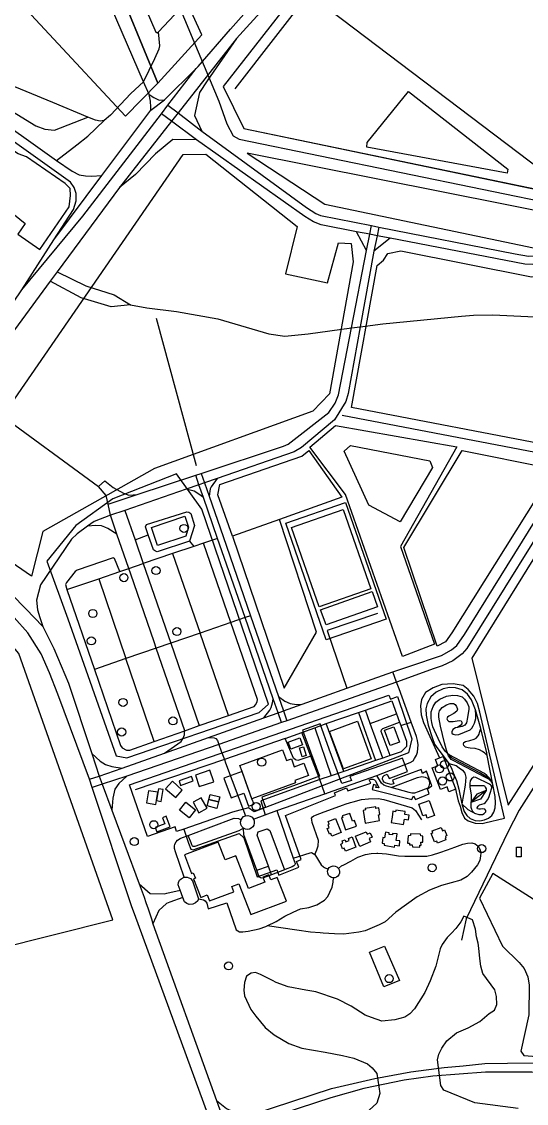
# Model space of a CAD drawing. Header units: metres. Extents: x 11276530 to 11306586, y 355867 to 367650.
# Drawn here: x 11293809 to 11294433, y 359003 to 360342 of the extents above; entities that cross this region are included whole.
import ezdxf

# ---------------------------------------------------------------- set-up
doc = ezdxf.new("R2010")
doc.units = ezdxf.units.M
for name, color, linetype in [('AMENITY', 6, 'Continuous'), ('BUILDING', 8, 'Continuous'), ('HIGHWAY_CYCLEWAY', 5, 'Continuous'), ('HIGHWAY_OTHER', 7, 'Continuous'), ('HIGHWAY_PRIMARY', 2, 'Continuous'), ('HIGHWAY_RESIDENTIAL', 7, 'Continuous'), ('HIGHWAY_SECONDARY', 4, 'Continuous'), ('HIGHWAY_SERVICE', 8, 'Continuous'), ('HIGHWAY_TERTIARY', 3, 'Continuous'), ('LANDUSE', 2, 'Continuous'), ('MISC', 8, 'Continuous'), ('NATURAL_OTHER', 7, 'Continuous'), ('NATURAL_WATER', 5, 'Continuous'), ('WATERWAY_OTHER', 7, 'Continuous')]:
    doc.layers.add(name, color=color, linetype=linetype)

msp = doc.modelspace()

# ---------------------------------------------------------------- linework, layer by layer
at = {"layer": 'AMENITY'}
msp.add_lwpolyline([(11294009.3, 359342.5), (11294015.2, 359325.1), (11294018.3, 359317.8), (11294021, 359316.8), (11294077.7, 359337), (11294083.5, 359331.6), (11294100.1, 359283.4), (11294124.6, 359292.2), (11294126.9, 359285.5), (11294151.8, 359295.4), (11294148.9, 359302.2), (11294154.5, 359304.7), (11294135.3, 359359.5), (11294197.1, 359384.2), (11294195.7, 359387.3), (11294210.5, 359393.4), (11294212.1, 359389.8), (11294240.6, 359399.4), (11294238.6, 359403.6), (11294240.7, 359404.2), (11294242.9, 359404.2), (11294245.1, 359403.3), (11294246.3, 359402.4), (11294250.7, 359393.7), (11294247, 359394.1), (11294247.8, 359396.3), (11294243.9, 359397.6), (11294242.2, 359391.5), (11294291.4, 359378.9), (11294293.2, 359383.7), (11294295.9, 359379.3), (11294312.6, 359386.3), (11294310.7, 359392.4), (11294315.9, 359396.1), (11294309.3, 359414.2), (11294304.5, 359411.4), (11294302.9, 359416.2), (11294267.6, 359402.9), (11294269.1, 359398.4), (11294265.6, 359397.7), (11294259.4, 359399.3), (11294257.2, 359400.6), (11294255.9, 359402), (11294255.2, 359404.4), (11294255.6, 359407.1), (11294256.9, 359408.9), (11294260.7, 359410.5), (11294263.2, 359405), (11294285.8, 359413.8), (11294279.9, 359430.1), (11294214.7, 359407.6), (11294216.9, 359402.7), (11294204.6, 359399.1), (11294189.3, 359441.4), (11294177.9, 359472.6), (11294156.3, 359464.8), (11294177.1, 359407.8), (11294145.2, 359396.2), (11294105.9, 359382), (11294110.4, 359369.5), (11294096.3, 359363.7), (11294089.6, 359368.7), (11294069.6, 359363.5), (11294009.3, 359342.5)], dxfattribs=at)
for points in [[(11294257.6, 359465.1), (11294269.2, 359469.2), (11294275.9, 359450), (11294264.4, 359446), (11294257.6, 359465.1)], [(11294003.5, 359402.2), (11294005.5, 359396.5), (11294020.9, 359402), (11294018.9, 359407.7), (11294003.5, 359402.2)], [(11293975.8, 359377.7), (11293981.6, 359376.7), (11293984.1, 359391.5), (11293978.3, 359392.5), (11293977.5, 359388.1), (11293975.8, 359377.7)], [(11293986.9, 359392.3), (11293999.5, 359381.5), (11294007.2, 359390.5), (11293995.6, 359401.9), (11293986.9, 359392.3)], [(11293977.5, 359388.1), (11293965.8, 359390), (11293963.2, 359375.1), (11293975, 359373.1), (11293975.8, 359377.7), (11293977.5, 359388.1)], [(11294038.2, 359371.2), (11294040.3, 359379.2), (11294052.3, 359376.1), (11294050.2, 359368), (11294038.2, 359371.2)], [(11293973.9, 359344.5), (11293975.9, 359339.2), (11293992.6, 359345.4), (11293987.7, 359358.4), (11293982.9, 359356.6), (11293985.8, 359348.9), (11293973.9, 359344.5)]]:
    msp.add_lwpolyline(points, close=True, dxfattribs=at)
for centre in [(11294009.6, 359714.6), (11293935.4, 359653.7), (11293897, 359609.3), (11293895.1, 359575.4), (11294000.9, 359587), (11293996, 359476.4), (11294105.7, 359425.3), (11294325.4, 359417), (11294331.8, 359422.4), (11294329.2, 359402), (11294338.8, 359407), (11294098.9, 359370.4), (11293972.3, 359347.9), (11294377.6, 359318.3), (11294316.4, 359294.6), (11294064.8, 359173.1), (11294263.2, 359157.4)]:
    msp.add_circle(centre, 5, dxfattribs=at)
at = {"layer": 'BUILDING'}
for points in [[(11293969.6, 359715.8), (11294010.9, 359729.6), (11294015.3, 359716.2), (11294011.8, 359704.9), (11293977.1, 359693.4), (11293969.6, 359715.8)], [(11294178.6, 359613.9), (11294242.3, 359636.4), (11294248.9, 359617.7), (11294185.3, 359595.1), (11294178.6, 359613.9)], [(11294189.7, 359463.3), (11294224, 359475.9), (11294241.1, 359429.5), (11294206.8, 359416.9), (11294189.7, 359463.3)], [(11294138.5, 359450.2), (11294153, 359455.3), (11294156, 359446.6), (11294141.6, 359441.6), (11294138.5, 359450.2)], [(11294093.7, 359380), (11294086.2, 359400.7), (11294081.4, 359413.6), (11294078.7, 359421.1), (11294131.6, 359440.4), (11294136.4, 359427.4), (11294142.4, 359429.6), (11294146, 359419.7), (11294158, 359424.1), (11294163.6, 359408.7), (11294146.5, 359402.5), (11294147.6, 359399.7), (11294093.7, 359380)], [(11294152.3, 359442.9), (11294157.2, 359444.4), (11294160.6, 359433.5), (11294155.7, 359432), (11294152.3, 359442.9)], [(11294320.5, 359428.8), (11294325.6, 359430.7), (11294330, 359432.4), (11294345, 359393.4), (11294345.6, 359391.7), (11294337.2, 359388.5), (11294334.8, 359394.7), (11294326.8, 359391.6), (11294316.5, 359418.3), (11294323.5, 359420.9), (11294320.5, 359428.8)], [(11294023.8, 359409.2), (11294028.5, 359395.1), (11294046.4, 359401), (11294041.6, 359415.2), (11294023.8, 359409.2)], [(11294081.4, 359413.6), (11294059.1, 359405.6), (11294067.9, 359381.1), (11294083.6, 359386.8), (11294089.3, 359371), (11294096.2, 359373.5), (11294093.7, 359380), (11294081.4, 359413.6)], [(11294020.9, 359375.6), (11294028, 359362.6), (11294038.1, 359368.2), (11294031, 359381.1), (11294020.9, 359375.6)], [(11294040.3, 359379.2), (11294041.9, 359385.4), (11294053.9, 359382.2), (11294052.3, 359376.1), (11294040.3, 359379.2)], [(11294004.1, 359366), (11294012.1, 359375.9), (11294024, 359366.2), (11294015.9, 359356.3), (11294004.1, 359366)], [(11294231, 359365.6), (11294233.7, 359349.9), (11294251.3, 359353), (11294250.1, 359360.2), (11294251.9, 359360.5), (11294250.5, 359368.7), (11294247, 359368), (11294246.7, 359370.1), (11294233.8, 359367.9), (11294234.1, 359366.2), (11294231, 359365.6)], [(11294265.7, 359350.7), (11294281.1, 359348.2), (11294282.2, 359354.6), (11294287.2, 359353.8), (11294288.2, 359359.8), (11294282.7, 359360.7), (11294283.2, 359364.1), (11294271.6, 359366), (11294271.3, 359364), (11294267.9, 359364.6), (11294266.8, 359357.3), (11294265.7, 359350.7)], [(11294299.8, 359373.2), (11294312.9, 359377.8), (11294319.4, 359359.4), (11294310.3, 359356.2), (11294308.9, 359360.3), (11294304.8, 359358.8), (11294299.8, 359373.2)], [(11294197.1, 359355.4), (11294203.9, 359338.2), (11294192.5, 359333.7), (11294191.1, 359336.9), (11294189.6, 359336.1), (11294186.8, 359343.3), (11294189.2, 359344), (11294187.7, 359347.8), (11294189, 359348.4), (11294187.8, 359351.8), (11294197.1, 359355.4)], [(11294205.2, 359358.8), (11294205.9, 359356.9), (11294204.5, 359356.4), (11294209.5, 359341.5), (11294222.7, 359345.9), (11294220.3, 359353.2), (11294217.9, 359352.4), (11294214.7, 359361.9), (11294205.2, 359358.8)], [(11294223, 359330.6), (11294221.7, 359333.8), (11294234.8, 359339.1), (11294236, 359336.2), (11294240, 359337.8), (11294242.2, 359332.3), (11294238.5, 359330.8), (11294240.2, 359326.5), (11294226.9, 359321.1), (11294223, 359330.6)], [(11294254.6, 359325.1), (11294257.3, 359324.6), (11294257.3, 359322.4), (11294270, 359319.9), (11294270.4, 359322.4), (11294276.2, 359321.8), (11294276.5, 359328), (11294271.8, 359328.5), (11294273.3, 359336.5), (11294267.4, 359337.1), (11294267.2, 359335.4), (11294263.3, 359335.8), (11294263.3, 359337.9), (11294258.7, 359338.5), (11294257.6, 359331.6), (11294255.3, 359332.1), (11294254.6, 359325.1)], [(11294315.2, 359337.2), (11294317.2, 359338.1), (11294316.3, 359340.2), (11294327.4, 359344.6), (11294329.1, 359340.5), (11294331.8, 359341.6), (11294334.7, 359334.4), (11294332.9, 359333.7), (11294333.5, 359332.1), (11294332.3, 359331.6), (11294333.3, 359329.2), (11294323.2, 359325.1), (11294322.2, 359327.7), (11294319.5, 359326.6), (11294315.2, 359337.2)], [(11294021.2, 359288.4), (11294023.7, 359281.7), (11294021.6, 359280.9), (11294030.3, 359257.9), (11294038.4, 359261), (11294041.3, 359253.5), (11294071.4, 359265), (11294068.9, 359271.6), (11294077.6, 359274.9), (11294092.2, 359236.6), (11294136.2, 359253.3), (11294125, 359282.7), (11294117.1, 359279.7), (11294114.7, 359286), (11294107, 359283.1), (11294109.4, 359276.6), (11294089.2, 359268.9), (11294073.9, 359309.4), (11294060.4, 359304.3), (11294052, 359326.4), (11294010.1, 359310.5), (11294018.9, 359287.5), (11294021.2, 359288.4)], [(11294220.4, 359324.6), (11294222.1, 359320), (11294209.1, 359315.3), (11294207.8, 359318.9), (11294205.7, 359318.1), (11294203.5, 359324), (11294206.1, 359324.9), (11294205, 359327.9), (11294208.7, 359329.3), (11294209.6, 359326.8), (11294214, 359328.4), (11294213, 359331), (11294217.5, 359332.7), (11294220.4, 359324.6)], [(11294286.7, 359334.1), (11294286.1, 359325.2), (11294288.5, 359325.1), (11294288.6, 359323), (11294291.7, 359322.8), (11294292, 359320.4), (11294301.2, 359320.3), (11294301.3, 359322.7), (11294302.7, 359322.6), (11294302.6, 359326.2), (11294304.7, 359326.2), (11294305.1, 359333.7), (11294302.3, 359334), (11294302.1, 359336.3), (11294289.6, 359336.7), (11294289.5, 359334.4), (11294286.7, 359334.1)], [(11294426.5, 359320.3), (11294426.6, 359308.1), (11294420.5, 359308.1), (11294420.5, 359320.3), (11294426.5, 359320.3)]]:
    msp.add_lwpolyline(points, close=True, dxfattribs=at)
at = {"layer": 'HIGHWAY_CYCLEWAY'}
for points in [[(11294342.5, 359412), (11294346.5, 359402.5), (11294349.4, 359391.7), (11294353.2, 359373.6), (11294353.6, 359372), (11294356.1, 359364.3), (11294359.1, 359359.4), (11294363.6, 359355.4), (11294369.7, 359353.1), (11294375.2, 359352.7), (11294381.3, 359353.9), (11294386.2, 359356), (11294390, 359359.2), (11294392.7, 359363.5), (11294394.5, 359368.6), (11294394.9, 359375.1), (11294394.5, 359382.8), (11294391.6, 359397.8), (11294384.5, 359433.7), (11294383.9, 359436.8), (11294376.4, 359466.9), (11294369.8, 359490), (11294369.1, 359492.3), (11294365, 359502.6), (11294360.2, 359509.3), (11294353.4, 359515), (11294345.3, 359517.4), (11294338, 359517.6), (11294329.9, 359516), (11294321.2, 359512), (11294314.9, 359506.1), (11294310.4, 359497.9), (11294308.6, 359491.2), (11294309, 359483.3), (11294311.6, 359471.3), (11294316.7, 359454.7), (11294319.5, 359447.6), (11294323.6, 359441.9), (11294330.1, 359433.1), (11294337, 359423.8), (11294340.3, 359417.7), (11294342.5, 359412)], [(11294391.6, 359397.8), (11294390.1, 359400.7), (11294388.2, 359404.1), (11294386.4, 359406.4), (11294383.9, 359408.8), (11294381, 359411.2), (11294337.6, 359434.4), (11294335.7, 359435.8), (11294333, 359438.6), (11294328.6, 359444.2), (11294323.7, 359454.5), (11294317.3, 359469.1), (11294316, 359474.3), (11294315.1, 359479.5), (11294315.1, 359487.5), (11294317.5, 359494.3), (11294321, 359499.4), (11294326, 359503.1), (11294334, 359506.9), (11294341.9, 359508.1), (11294347.6, 359507.8), (11294353.6, 359506.1), (11294356.6, 359503.1), (11294359.6, 359498.9), (11294361.8, 359494), (11294361.8, 359491), (11294360, 359480.4), (11294358.7, 359473.9), (11294356.9, 359471.2), (11294353.4, 359469.5), (11294347.9, 359468.3), (11294345.2, 359467.7), (11294341.8, 359465.7), (11294340.6, 359463), (11294340.9, 359461.2), (11294342.5, 359460), (11294345.8, 359459.2), (11294349.4, 359459.5), (11294363.3, 359465.4), (11294365.4, 359467.4), (11294367.3, 359470.1), (11294368.7, 359473.4), (11294369.6, 359476.5), (11294370.3, 359479.5), (11294370.3, 359484), (11294369.8, 359490)], [(11294390.1, 359400.7), (11294386.6, 359404.1), (11294381.6, 359406.7), (11294342.2, 359427.3), (11294340.1, 359428.6), (11294338.1, 359430.9), (11294336.7, 359433.3), (11294335.7, 359435.8), (11294334.3, 359440.3), (11294331.8, 359449.2), (11294326.6, 359469.7), (11294324.5, 359481.2), (11294324.5, 359485.5), (11294325.7, 359488.9), (11294329, 359493.1), (11294334, 359496.3), (11294338.5, 359497.9), (11294342.7, 359497.8), (11294344.8, 359496.7), (11294346.6, 359494.2), (11294347.8, 359490.9), (11294346.9, 359488.3), (11294343.3, 359485.5), (11294337, 359482.4), (11294335.2, 359480.9), (11294334.6, 359479.1), (11294335.2, 359477.3), (11294337, 359475.8), (11294339.2, 359475.5), (11294342.4, 359475.8), (11294349.9, 359476.7), (11294352.2, 359476.3), (11294353.3, 359474.8), (11294353.1, 359472.7), (11294351.8, 359471.2), (11294347.9, 359468.3)], [(11294384.5, 359433.7), (11294381.6, 359436.4), (11294378.5, 359438.6), (11294374.8, 359440.6), (11294369.6, 359442.2), (11294363.4, 359442.8), (11294360.8, 359443.1), (11294357.6, 359443.7), (11294355.5, 359445.8), (11294355.1, 359447.6), (11294355.7, 359449.7), (11294357.8, 359451), (11294363, 359452.2), (11294368.5, 359453.6), (11294370.8, 359455.1), (11294373.1, 359457.7), (11294374.5, 359460), (11294375.1, 359462.1), (11294376.4, 359466.9)], [(11294390.1, 359400.7), (11294386.7, 359405), (11294384.1, 359406.9), (11294375.3, 359412.2), (11294343.1, 359429.1), (11294340.5, 359430.7), (11294338.8, 359432), (11294337.3, 359433.5), (11294335.7, 359435.8)], [(11294337, 359423.8), (11294346, 359421.2), (11294350, 359418.5), (11294353.9, 359415.5), (11294356.7, 359411.5), (11294357.9, 359406.7), (11294357.2, 359396.8), (11294353.2, 359373.6), (11294360.6, 359366.8), (11294364.9, 359364.4), (11294368.2, 359362.5), (11294368.8, 359362.2), (11294374.2, 359360.4), (11294378.5, 359360.7), (11294380.8, 359361.9), (11294382.6, 359363.7), (11294382.6, 359365.6), (11294381.5, 359367), (11294379.1, 359367.6), (11294376, 359367), (11294374, 359367), (11294372.4, 359367.6), (11294372.2, 359368.9), (11294373.4, 359370.7), (11294375.1, 359372.3), (11294380.9, 359374.1), (11294382.4, 359375.3), (11294384.8, 359378.8), (11294386.3, 359381.6), (11294388.1, 359387), (11294390.1, 359393.4), (11294391.6, 359397.8)], [(11294390.1, 359393.4), (11294389.9, 359395.3), (11294389, 359397), (11294387.5, 359398.2), (11294370.6, 359406.4), (11294368.1, 359406.6), (11294366.8, 359406), (11294365.1, 359404.7), (11294363.6, 359402.1), (11294362.9, 359398.7), (11294363.1, 359396.5), (11294363.2, 359394.7), (11294364.7, 359384.5), (11294364.6, 359379.4), (11294364.5, 359377.2), (11294364.3, 359375.2), (11294364.1, 359373.2), (11294364.2, 359369.8), (11294365, 359367), (11294366.2, 359364.7), (11294368.2, 359362.5)], [(11294363.1, 359396.5), (11294377.7, 359396.6), (11294379.8, 359396.6), (11294381.2, 359396), (11294382.1, 359394.5), (11294383.2, 359392.1), (11294383, 359390.2), (11294364.3, 359375.2)], [(11294383, 359390.2), (11294371.7, 359385.9), (11294364.3, 359375.2)], [(11294383, 359390.2), (11294376.3, 359379.6), (11294364.3, 359375.2)]]:
    msp.add_lwpolyline(points, dxfattribs=at)
at = {"layer": 'HIGHWAY_OTHER'}
for points in [[(11294534.3, 360822.6), (11294441.9, 360734.8), (11294072.6, 360258.9)], [(11294146.1, 360389.8), (11294451.4, 360158), (11294500.8, 360146.8), (11294654.1, 360337.7), (11294763.8, 360474.3), (11294725.3, 360505.4), (11294441.9, 360734.8)], [(11293918.4, 360527.7), (11293915.9, 360525), (11293901.5, 360518.2), (11293897.3, 360512.6), (11293897.3, 360506.6), (11293936, 360418.7), (11293974.9, 360329), (11293975.8, 360328.3), (11293976.5, 360328.2), (11293978.2, 360329.3), (11293997.9, 360350.4)], [(11293959.8, 360267.4), (11293944.1, 360252.8), (11293918.9, 360226.2), (11293910.9, 360219.7), (11293906.1, 360218.6), (11293900.4, 360219.8), (11293890.8, 360223.8), (11293847.4, 360241.7), (11293748.1, 360282.5), (11293585.6, 360343.9), (11293464.9, 360392.2), (11293456.6, 360396.1), (11293395.1, 360420.3)], [(11293301.5, 360138.4), (11293312.2, 360144.8), (11293325.8, 360157.5), (11293329.8, 360164.3), (11293398.6, 360226.4), (11293408, 360237.4), (11293408.1, 360237.5), (11293467.6, 360331.2), (11293474.9, 360341.5), (11293484.5, 360347.8), (11293495.8, 360351.1), (11293508.6, 360350.2), (11293587.9, 360320.5), (11293676.1, 360287.4), (11293692.3, 360280.8), (11293704.5, 360274.3), (11293717.4, 360266.3), (11293761.1, 360234.6), (11293852.2, 360170.1), (11293871.6, 360156.6), (11293880, 360152.3), (11293887.8, 360151.1), (11293895.5, 360150.8), (11293908.3, 360151.3)], [(11293959.8, 360267.4), (11293973.6, 360296.2), (11293979, 360308.3), (11293979.8, 360312.1), (11293978.2, 360329.3)], [(11294074.5, 360320.8), (11294038.3, 360268.4), (11294028.8, 360254), (11294022.5, 360225.8), (11294031.8, 360206.3)], [(11293989.8, 360238.4), (11294002.3, 360228.8), (11294031.8, 360206.3)], [(11294025, 360195.5), (11293994.2, 360218.5), (11293981.7, 360227.9)], [(11293848.8, 360071.7), (11293872.9, 360109.3), (11293876.4, 360120.1), (11293876.2, 360129), (11293873.9, 360136.5), (11293869.4, 360143.1), (11293776.8, 360209.1)], [(11293852.2, 360170.1), (11293877, 360189.5), (11293890.7, 360200.2), (11293910.9, 360219.7)], [(11294025, 360195.5), (11293996, 360196), (11293974.4, 360178.3), (11293949.7, 360152.8), (11293929.9, 360136.6)], [(11293915.9, 359744.7), (11293951.8, 359756.6), (11294024.2, 359780.5), (11294030.9, 359782.7), (11294132.7, 359816.3), (11294138.5, 359819), (11294188.5, 359858.1), (11294196.5, 359869.6), (11294200.7, 359879.9), (11294216.8, 359962.7), (11294235.4, 360058.6), (11294239.2, 360078.7), (11294241.3, 360089.4)], [(11294250.4, 360087.6), (11294248.3, 360076.9), (11294244.4, 360057.7), (11294227.4, 359964.1), (11294212.4, 359881.6), (11294209.8, 359871.8), (11294195.5, 359849.2), (11294155, 359814.8), (11294145.9, 359809.4), (11294050.7, 359776.5), (11294034.9, 359771.1), (11294028.2, 359768.7), (11294012.4, 359763.3), (11293936.5, 359737)], [(11294235.4, 360058.6), (11294223.1, 360081.8)], [(11294264.7, 360073.7), (11294244.4, 360057.7)], [(11294268, 359537), (11294289, 359544.2), (11294328.1, 359557.4), (11294340.3, 359564.2), (11294347.1, 359569.9), (11294356.2, 359583.2), (11294480.9, 359783.9), (11294487.3, 359798.6), (11294492.3, 359814.8), (11294519.7, 359972.3), (11294530.8, 360036)], [(11294541.8, 360034.7), (11294541.3, 360028.9), (11294504.6, 359817.6), (11294500.4, 359802.9), (11294497.2, 359794.9), (11294494.2, 359787.7), (11294486.7, 359770.7), (11294359.4, 359566), (11294353.7, 359559.5), (11294341.8, 359550.9), (11294328.8, 359544.7), (11294318.8, 359541.1), (11294272.4, 359524.4)], [(11293852.8, 360032), (11293888.5, 360014.8), (11293923.2, 360003.8), (11293943.4, 359991.2)], [(11293943.4, 359991.2), (11293919.7, 359988.7), (11293882.5, 360000.2), (11293844.4, 360020.6)], [(11293943.4, 359991.2), (11293963.7, 359987.8), (11294000.6, 359983.2), (11294051.6, 359974.2), (11294114.6, 359955.4), (11294134.4, 359952.7), (11294163.3, 359955.4), (11294216.8, 359962.7), (11294227.4, 359964.1), (11294255.3, 359967.9), (11294352.9, 359977.2), (11294367.5, 359978.4), (11294391.4, 359979), (11294486.1, 359974.5), (11294519.7, 359972.3)], [(11294025.2, 359792.1), (11293975.6, 359974.3)], [(11293769.3, 359918.8), (11293766.7, 359890.3), (11293769.4, 359874.8), (11293775.3, 359860.5), (11293903.9, 359766.6)], [(11294205.3, 359854.9), (11294472.1, 359803.6)], [(11294051.2, 359702.3), (11294033.8, 359752.7), (11294028.2, 359768.7), (11294024.2, 359780.5)], [(11294030.9, 359782.7), (11294034.9, 359771.1), (11294040.6, 359754.6), (11294057.9, 359704.5)], [(11294050.7, 359776.5), (11294043.1, 359766.1), (11294042, 359763.8), (11294040.6, 359754.6)], [(11294033.8, 359752.7), (11294028.1, 359756.9), (11294022.4, 359760.6), (11294012.4, 359763.3)], [(11293918.7, 359731.1), (11293898.7, 359723.1), (11293890.5, 359717.2)], [(11293936.5, 359737), (11293918.7, 359731.1)], [(11294010.5, 359464.1), (11293975.3, 359566.5), (11293972.6, 359574.2), (11293943.8, 359658.2), (11293941.4, 359665), (11293926.8, 359707.5), (11293918.7, 359731.1)], [(11293936.5, 359737), (11293949.1, 359700.4), (11293959.3, 359671), (11293993.2, 359572.6), (11294028.5, 359470.5)], [(11293890.5, 359717.2), (11293877.6, 359707.9), (11293870.7, 359701.2), (11293832.1, 359644.8), (11293827.5, 359625.8), (11293828.5, 359613.8), (11293831.6, 359604.2), (11293835.1, 359593.1)], [(11293926.8, 359707.5), (11293915.6, 359714.6), (11293911.7, 359716.2), (11293907.5, 359717.7), (11293900.6, 359718.3), (11293890.5, 359717.2)], [(11294051.2, 359702.3), (11294033.8, 359696.3)], [(11294130.2, 359474.2), (11294126, 359486.4), (11294120, 359503.6), (11294085.2, 359604.2), (11294051.2, 359702.3)], [(11294057.9, 359704.5), (11294091.8, 359606.5), (11294126.3, 359506.7), (11294132.5, 359488.7), (11294136.7, 359476.6)], [(11294096.3, 359494.3), (11294098.2, 359496.3), (11294100.1, 359499.8), (11294100.6, 359502.7), (11294067.7, 359598.2), (11294033.8, 359696.3)], [(11293864.9, 359639), (11293904.3, 359652.3), (11293930.2, 359661.1), (11293941.4, 359665), (11293959.3, 359671)], [(11293864.9, 359639), (11293898.9, 359540.2)], [(11294091.8, 359606.5), (11294085.2, 359604.2), (11294067.7, 359598.2), (11294029.6, 359585.1), (11293993.2, 359572.6)], [(11293975.3, 359566.5), (11293937.9, 359553.6), (11293898.9, 359540.2)], [(11293993.2, 359572.6), (11293975.3, 359566.5)], [(11293898.9, 359540.2), (11293931.1, 359446.1), (11293933.1, 359443.1), (11293938.4, 359440.2), (11293942.6, 359440.2)], [(11293933.1, 359417.7), (11293985.6, 359436.4), (11294040.1, 359455.8), (11294108.4, 359480.1), (11294126, 359486.4), (11294129.8, 359487.7), (11294132.5, 359488.7), (11294155.9, 359497), (11294211, 359516.7), (11294268, 359537)], [(11294272.4, 359524.4), (11294136.7, 359476.6), (11294130.2, 359474.2), (11294052.8, 359447), (11293939.2, 359408), (11293908.6, 359398.1)], [(11294108.4, 359480.1), (11294115.9, 359489.6), (11294117.3, 359492.9), (11294119.2, 359498.8), (11294120, 359503.6)], [(11294126.3, 359506.7), (11294134.2, 359501), (11294140.8, 359498), (11294148.7, 359496.7), (11294155.9, 359497)], [(11294028.5, 359470.5), (11294064.8, 359483.2), (11294096.3, 359494.3)], [(11293942.6, 359440.2), (11293972.9, 359450.9), (11294010.5, 359464.1)], [(11293985.6, 359436.4), (11294006.3, 359451), (11294008.8, 359455.1), (11294010.2, 359459), (11294010.2, 359462.5), (11294010.5, 359464.1)], [(11294010.5, 359464.1), (11294028.5, 359470.5)], [(11294040.1, 359455.8), (11294046.9, 359455.5), (11294049.1, 359454.4), (11294051.1, 359452.2), (11294052.8, 359447)], [(11293895.8, 359436.1), (11293906.1, 359426.6), (11293912.8, 359422.5), (11293920.5, 359419.9), (11293933.1, 359417.7)], [(11293892.8, 359404.1), (11293904.9, 359408.1)], [(11293904.9, 359408.1), (11293933.1, 359417.7)], [(11293939.2, 359408), (11293929.1, 359398.7), (11293924.2, 359392), (11293921.7, 359380.9), (11293920.6, 359365.7)], [(11293908.6, 359398.1), (11293896.1, 359394)], [(11294049.7, 359006.5), (11294062.1, 358996.5), (11294069.2, 358993.4), (11294075.2, 358991.1), (11294094.1, 358989.2)]]:
    msp.add_lwpolyline(points, dxfattribs=at)
msp.add_circle((11293948.2, 359327), 5, dxfattribs=at)
at = {"layer": 'HIGHWAY_PRIMARY'}
for points in [[(11293968.8, 360232.1), (11293985.5, 360245.1), (11294024.7, 360284), (11294027.1, 360286.3), (11294067.1, 360332.5), (11294093.4, 360362.3), (11294128.6, 360397.2)], [(11294137.2, 360390.4), (11294074.5, 360320.8)], [(11294074.5, 360320.8), (11294002.3, 360228.8)], [(11293666.3, 359779.1), (11293731.4, 359895.3), (11293809.4, 360010), (11293884.5, 360101.3), (11293981.7, 360227.9), (11293989.8, 360238.4), (11294024.7, 360284)], [(11293809.4, 360010), (11293848.8, 360071.7), (11293908.3, 360151.3), (11293968.8, 360232.1)], [(11294002.3, 360228.8), (11293994.2, 360218.5), (11293929.9, 360136.6)], [(11293929.9, 360136.6), (11293852.8, 360032), (11293844.4, 360020.6), (11293769.3, 359918.8), (11293744.1, 359884.6)], [(11293796.8, 359632.9), (11293814.3, 359614.9), (11293835.1, 359593.1)], [(11293853.8, 359509.5), (11293843.6, 359535.8), (11293833.2, 359559.3), (11293816.6, 359585.3), (11293799.6, 359604.3), (11293781, 359621.4)], [(11293835.1, 359593.1), (11293848.6, 359566.1), (11293866.9, 359523.1), (11293895.8, 359436.1)], [(11293892.8, 359404.1), (11293853.8, 359509.5)], [(11293895.8, 359436.1), (11293904.9, 359408.1)], [(11293904.9, 359408.1), (11293908.6, 359398.1)], [(11293896.1, 359394), (11293892.8, 359404.1)], [(11294044.9, 358974), (11293948.3, 359237.4), (11293945.2, 359246.4), (11293896.1, 359394)], [(11293908.6, 359398.1), (11293920.6, 359365.7), (11293936.5, 359322.7), (11293954.1, 359274.9), (11293960.3, 359258.1), (11293962.6, 359251.5), (11293965.2, 359243.6), (11293969.4, 359231.5), (11293971.3, 359225.4), (11294049.7, 359006.5)], [(11294049.7, 359006.5), (11294059.6, 358978.9)]]:
    msp.add_lwpolyline(points, dxfattribs=at)
at = {"layer": 'HIGHWAY_RESIDENTIAL'}
for points in [[(11293959.8, 360267.4), (11293906.7, 360390), (11293882.2, 360446.7), (11293858, 360502.6), (11293832.4, 360561.7), (11293781.6, 360679.1)], [(11293966.6, 360251.7), (11293959.8, 360267.4)], [(11293966.6, 360251.7), (11293972.4, 360247.9), (11293979.1, 360244.8), (11293985.5, 360245.1)], [(11293968.8, 360232.1), (11293968.6, 360236.1), (11293968.3, 360243.3), (11293966.6, 360251.7)], [(11293913.6, 359755.5), (11293903.9, 359766.6), (11293911.7, 359773.6)], [(11293911.7, 359773.6), (11293922.1, 359765.4), (11293934.8, 359758.4), (11293941.4, 359755.9), (11293951.8, 359756.6)], [(11293918.7, 359731.1), (11293915.9, 359744.7), (11293913.6, 359755.5)]]:
    msp.add_lwpolyline(points, dxfattribs=at)
at = {"layer": 'HIGHWAY_SECONDARY'}
for points in [[(11294192.1, 359021.6), (11294245.7, 359033.9), (11294290, 359042.2), (11294331.3, 359047.6), (11294354.8, 359049.5), (11294381.6, 359052.2)], [(11294381.6, 359052.2), (11294409.5, 359052.6), (11294442.7, 359053.1), (11294482.4, 359051.6), (11294552.3, 359043), (11294566.3, 359043.5), (11294577.5, 359047.5)], [(11294382.5, 359041.5), (11294317.2, 359036.5), (11294299.6, 359034.1), (11294282, 359031.7), (11294232, 359021.3), (11294191.2, 359009.8)], [(11294575.5, 359019), (11294565.1, 359027.5), (11294549.1, 359033), (11294525.6, 359035.3), (11294479.8, 359040.5), (11294439.5, 359041.7), (11294382.5, 359041.5)], [(11294094.1, 358989.2), (11294192.1, 359021.6)], [(11294191.2, 359009.8), (11294094.1, 358978.1)]]:
    msp.add_lwpolyline(points, dxfattribs=at)
at = {"layer": 'HIGHWAY_SERVICE'}
for points in [[(11293761.1, 360252.8), (11293826.5, 360212.8), (11293837.6, 360208.9), (11293849.5, 360207.4), (11293890.8, 360223.8)], [(11293974.5, 359686.4), (11293971.9, 359688), (11293965.4, 359706.8), (11293962, 359716.6), (11293963.4, 359719.3), (11294013, 359735.1), (11294015.5, 359734.6), (11294018, 359732.9), (11294022.7, 359718.2), (11294016.5, 359698.8), (11293976.6, 359685.8), (11293974.5, 359686.4)], [(11293949.1, 359700.4), (11293965.4, 359706.8)], [(11294033.8, 359696.3), (11294021.9, 359692.3), (11293995.6, 359683.4), (11293959.3, 359671)], [(11294016.5, 359698.8), (11294021.9, 359692.3)], [(11293930.2, 359661.1), (11293923.9, 359677.3), (11293922.2, 359678.1), (11293877.6, 359663), (11293875.2, 359661.3), (11293864.3, 359647.8), (11293863.1, 359645.3), (11293864.9, 359639)], [(11293995.6, 359683.4), (11294029.6, 359585.1)], [(11293904.3, 359652.3), (11293937.9, 359553.6)], [(11294248.7, 359609.3), (11294186.6, 359588.1), (11294211, 359516.7)], [(11294064.8, 359483.2), (11294029.6, 359585.1)], [(11293972.9, 359450.9), (11293937.9, 359553.6)], [(11294124.5, 359365.4), (11294183.9, 359386.3), (11294185.2, 359386.7), (11294187, 359387.4), (11294248.1, 359408.9), (11294289.1, 359424.7), (11294292.8, 359426.9), (11294294.7, 359429.7), (11294297.1, 359434.1), (11294298.3, 359437.8), (11294298.9, 359442.1), (11294299.1, 359446.8), (11294298.3, 359452.1), (11294297.1, 359457), (11294290.5, 359475), (11294275.5, 359515.9), (11294272.4, 359524.4), (11294268, 359537)], [(11294171.2, 359468), (11294185.3, 359473), (11294225.2, 359486.7), (11294234, 359489.8), (11294266.4, 359501.3), (11294272.4, 359485.1), (11294276.2, 359474.8), (11294277.7, 359470.5)], [(11294225.2, 359486.7), (11294246.4, 359427.4)], [(11294255.5, 359430.4), (11294240, 359473.2), (11294234, 359489.8)], [(11294207.1, 359413.8), (11294185.3, 359473)], [(11294240, 359473.2), (11294272.4, 359485.1)], [(11294264.5, 359433.6), (11294253.5, 359463.2), (11294254, 359465.4), (11294255.4, 359466.9), (11294276.2, 359474.8)], [(11294277.7, 359470.5), (11294290.5, 359475)], [(11294155.5, 359462.2), (11294171.2, 359468), (11294191.4, 359408.5), (11294177.4, 359403.7), (11294104.8, 359377.5), (11294110.1, 359360.1)], [(11294134.8, 359454.6), (11294155.5, 359462.2)], [(11294177.4, 359403.7), (11294166.5, 359432.8), (11294155.5, 359462.2)], [(11294277.7, 359470.5), (11294284.7, 359451.5), (11294284.6, 359444.9), (11294278.3, 359438.3), (11294264.5, 359433.6), (11294255.5, 359430.4), (11294246.4, 359427.4), (11294207.1, 359413.8), (11294191.4, 359408.5)], [(11294134.8, 359454.6), (11294059.6, 359428.7), (11293949.5, 359391.1)], [(11294052.8, 359447), (11294055.8, 359438.9), (11294059.6, 359428.7), (11294061.1, 359424.6), (11294085.7, 359358.9)], [(11294166.5, 359432.8), (11294150.4, 359427.5), (11294147.7, 359428.1), (11294145, 359430.3), (11294134.8, 359454.6)], [(11294265.7, 359393.9), (11294259.8, 359395.6), (11294256.6, 359397), (11294253.9, 359399.4), (11294248.1, 359408.9)], [(11294265.7, 359393.9), (11294298.2, 359406.5), (11294303.5, 359407.4), (11294307.8, 359406.9), (11294310.6, 359405.5), (11294312.6, 359402.7), (11294313, 359399), (11294312.4, 359395.4), (11294311, 359393.3), (11294299.2, 359388.5), (11294294.5, 359386.9), (11294291.1, 359386.9), (11294287.8, 359387.7), (11294265.7, 359393.9)], [(11294183.9, 359386.3), (11294177.4, 359403.7)], [(11294171.6, 359311.2), (11294174, 359317), (11294175.5, 359321.8), (11294176, 359328.4), (11294168.1, 359350.7), (11294167.5, 359353.8), (11294167.3, 359356.1), (11294168.4, 359357.7), (11294170, 359358.8), (11294172.4, 359359.7), (11294183.1, 359363.7), (11294206.8, 359372.7), (11294208.7, 359373.4), (11294215.3, 359375.5), (11294218.7, 359376.4), (11294229.2, 359379.1), (11294237.8, 359380.1), (11294249.6, 359380.3), (11294256.8, 359379.1), (11294291.8, 359368.8), (11294295.9, 359365.6), (11294303.2, 359354)], [(11294124.5, 359365.4), (11294144.8, 359306.4), (11294147.1, 359299.7), (11294146.6, 359298.1), (11294145.6, 359296.9), (11294143.5, 359295.7), (11294134.9, 359292.4), (11294133.8, 359292), (11294117.8, 359285.9), (11294107.8, 359282.1), (11294106, 359281.8), (11294104.4, 359282.2), (11294103.1, 359283.1), (11294102.1, 359284.4), (11294099.5, 359291.6), (11294083.8, 359335.2), (11294083.2, 359343.6)], [(11294095.6, 359354.8), (11294110.1, 359360.1), (11294124.5, 359365.4)], [(11294014.9, 359334.7), (11294071.5, 359356.1), (11294076.9, 359355.6), (11294080.2, 359354.1)], [(11294090.6, 359342.5), (11294088, 359342.1), (11294085.5, 359342.5), (11294083.2, 359343.6), (11294081.1, 359345.6), (11294079.8, 359348.3), (11294079.5, 359351.2), (11294080.2, 359354.1), (11294081.5, 359356.2), (11294083.4, 359357.9), (11294085.7, 359358.9), (11294088.5, 359359.3), (11294091.4, 359358.6), (11294093.8, 359357.1), (11294095.6, 359354.8), (11294096.5, 359352.5), (11294096.6, 359349.9), (11294096, 359347.4), (11294094.8, 359345.2), (11294092.9, 359343.5), (11294090.6, 359342.5)], [(11294083.2, 359343.6), (11294077.4, 359340.2), (11294023.2, 359321), (11294022.3, 359320.9), (11294021.1, 359320.9), (11294020.1, 359321.5), (11294019.5, 359322.8), (11294018.5, 359325.3), (11294014.9, 359334.7)], [(11294100.3, 359335.1), (11294101.2, 359339), (11294112.4, 359343), (11294115.9, 359340.7), (11294133.8, 359292)], [(11294009.7, 359283), (11293999.1, 359314.3), (11293997.8, 359318.3), (11293997.9, 359321.2), (11293998.4, 359324), (11293999.9, 359326.6), (11294001.6, 359328.7), (11294005, 359331), (11294007.9, 359332.2), (11294014.9, 359334.7)], [(11294117.8, 359285.9), (11294114, 359296.6), (11294100.3, 359335.1)], [(11294200.5, 359293.8), (11294204.5, 359296.8), (11294207.1, 359298.3), (11294215.9, 359302.9), (11294224.7, 359307.9), (11294234.2, 359311), (11294240.9, 359312.3), (11294248.2, 359312.7), (11294249.3, 359312.8), (11294259.8, 359311.7), (11294274.7, 359309.5), (11294282.5, 359308.9), (11294300.4, 359308.9), (11294309.9, 359309), (11294316.9, 359310.5), (11294326.1, 359313.7), (11294335.3, 359316.8), (11294344.4, 359320), (11294354.5, 359324), (11294360.1, 359325.2), (11294365.3, 359325.3), (11294369.5, 359324.1), (11294371.8, 359322.6), (11294374.1, 359320), (11294375.6, 359316.2), (11294376.4, 359312.8), (11294376.2, 359309.5), (11294375.2, 359303.8), (11294372.3, 359298.2), (11294364.9, 359289.3), (11294359.8, 359284), (11294352, 359279.2), (11294327.8, 359272.8), (11294313.1, 359266.8), (11294298, 359258.6), (11294271.4, 359239.6), (11294258.4, 359227.5), (11294250.9, 359224), (11294233.8, 359216.6), (11294225.7, 359214.9), (11294207.1, 359212.5), (11294195.7, 359212.8), (11294181.8, 359213.7), (11294177.9, 359214), (11294166, 359215.1), (11294149.3, 359217.5), (11294112.3, 359222.7)], [(11294144.8, 359306.4), (11294165.8, 359313.2), (11294167.3, 359313.4), (11294171.6, 359311.2), (11294179.4, 359298.2), (11294182.3, 359295.6), (11294183.3, 359295), (11294187.8, 359292.7)], [(11294099.5, 359291.6), (11294114, 359296.6)], [(11294191.4, 359296.2), (11294193.9, 359296.9), (11294196.4, 359296.6), (11294198.7, 359295.6), (11294200.5, 359293.8), (11294201.5, 359292), (11294201.9, 359290), (11294201.7, 359287.9), (11294201, 359286), (11294199.8, 359284.3), (11294198.2, 359283.1), (11294196.3, 359282.3), (11294194.3, 359282.1), (11294191.9, 359282.6), (11294189.8, 359283.8), (11294188.2, 359285.6), (11294187.3, 359287.9), (11294187.1, 359290.3), (11294187.8, 359292.7), (11294189.3, 359294.8), (11294191.4, 359296.2)], [(11293954.1, 359274.9), (11293967.7, 359262.7), (11293985.4, 359262.3), (11293988.5, 359263.1), (11294004.9, 359267)], [(11294008.2, 359257.9), (11294004.9, 359267), (11294002.5, 359273.6), (11294003, 359276.5), (11294004.2, 359279.1), (11294006.1, 359281.1), (11294009.7, 359283), (11294013.7, 359282.8), (11294017.6, 359281.2), (11294020, 359278.6), (11294027.6, 359256.1), (11294026.6, 359253.5), (11294023.8, 359251.1), (11294020.7, 359249.4), (11294016, 359249.1), (11294013.3, 359250.2), (11294010.3, 359252.4), (11294008.2, 359257.9)], [(11294027.6, 359256.1), (11294033.6, 359254.8), (11294036, 359253.5), (11294037.8, 359250.9), (11294039.6, 359243.7), (11294062.6, 359251.3), (11294074.2, 359217.9), (11294078.3, 359215.5), (11294082.5, 359215.5), (11294089, 359216.3), (11294102.5, 359218.9), (11294110.8, 359222), (11294112.3, 359222.7), (11294123.6, 359228.2), (11294134.5, 359234.7), (11294144.6, 359239.7), (11294153.7, 359243.6), (11294163.9, 359245.4), (11294173.8, 359248.6), (11294183.4, 359254.6), (11294187.5, 359259.2), (11294190.1, 359264.4), (11294192.9, 359270.4), (11294194.1, 359276.8), (11294194.3, 359282.1)], [(11294008.2, 359257.9), (11293992.1, 359251.9), (11293988.1, 359250.4), (11293978.4, 359241.6), (11293971.3, 359225.4)]]:
    msp.add_lwpolyline(points, dxfattribs=at)
at = {"layer": 'HIGHWAY_TERTIARY'}
for points in [[(11294239.2, 360078.7), (11294223.1, 360081.8), (11294179.1, 360090.2), (11294169.7, 360094.1), (11294159, 360100.7), (11294025, 360195.5)], [(11294031.8, 360206.3), (11294160.9, 360111.9), (11294172.6, 360104.2), (11294178.4, 360102), (11294241.3, 360089.4)], [(11294241.3, 360089.4), (11294250.4, 360087.6), (11294418.9, 360054.6), (11294435.5, 360051.7), (11294449, 360052.4), (11294526.8, 360066.9)], [(11294515.2, 360054.3), (11294448.6, 360041.5), (11294440.4, 360041.1), (11294431.1, 360041.5), (11294264.7, 360073.7), (11294248.3, 360076.9), (11294239.2, 360078.7)]]:
    msp.add_lwpolyline(points, dxfattribs=at)
at = {"layer": 'LANDUSE'}
for points in [[(11293428.7, 360762.6), (11293475.2, 360724.7), (11293559.5, 360631.1), (11293937.5, 360224.8), (11293977.2, 360265.6), (11293841.7, 360595.2), (11293704.2, 360884), (11293428.7, 360762.6)], [(11294966.1, 360373.1), (11294524.2, 360858.5), (11294058, 360261.5), (11294083.6, 360209.4), (11294584, 360105.4), (11294584.7, 360105.6), (11294601.9, 360110.7), (11294720.3, 360081.7), (11294966.1, 360373.1)], [(11294008.5, 360177.3), (11294036.5, 360177.9), (11294149.4, 360088.3), (11294135.1, 360029.8), (11294187, 360018.5), (11294200.8, 360068), (11294216.3, 360067.4), (11294218.7, 360044.7), (11294189.4, 359881.1), (11294169.1, 359859.6), (11293973.2, 359788.6), (11293835.3, 359710.9), (11293821, 359655.4), (11293733.2, 359715.7), (11293716.5, 359753.9), (11294008.5, 360177.3)], [(11294087.9, 360178.9), (11294183.8, 360116), (11294441.8, 360061.9), (11294570.2, 360083.1), (11294087.9, 360178.9)], [(11294410.4, 359372), (11294658.3, 359759.3), (11294683.6, 359841.1), (11294679.1, 359874.3), (11294690, 359895.1), (11294686.2, 359924.5), (11294701.3, 359960.3), (11294697.5, 359975.4), (11294712.2, 360008.9), (11294734.7, 360039.1), (11294622, 360064.7), (11294565.3, 360053.3), (11294554.4, 360041.5), (11294508.6, 359789.3), (11294495.9, 359764.8), (11294365.4, 359554.2), (11294410.4, 359372)], [(11294248.5, 360040.2), (11294256.1, 360046.7), (11294261.6, 360054.7), (11294277.7, 360058.3), (11294439.4, 360026.1), (11294512.2, 360041.2), (11294516.7, 360031.1), (11294482, 359824.3), (11294470, 359815.7), (11294216.9, 359864.4), (11294248.5, 360040.2)], [(11294051.4, 359756.1), (11294054.1, 359769.1), (11294155.3, 359804), (11294163.9, 359811.2), (11294204.9, 359753.1), (11294127.6, 359725.5), (11294069.5, 359704.9), (11294051.4, 359756.1)], [(11294353.4, 359811.2), (11294460.4, 359789.6), (11294459.4, 359774.6), (11294340.9, 359585.3), (11294332.8, 359574.2), (11294322.8, 359569), (11294281.3, 359690.8), (11294353.4, 359811.2)], [(11293921.5, 359751.2), (11293876.1, 359718.3), (11293840.2, 359674), (11293866.2, 359602.8), (11293925.9, 359433.2), (11293938.8, 359430.8), (11294102.4, 359486.6), (11294114, 359497.1), (11294031.6, 359738.6), (11294000.6, 359782.2), (11293921.5, 359751.2)], [(11294133.4, 359517.1), (11294173.5, 359586.3), (11294127.6, 359725.5), (11294069.5, 359704.9), (11294133.4, 359517.1)], [(11293648.3, 359675.1), (11293353.9, 359269.8), (11293629.6, 359156.6), (11293921.6, 359230), (11293805.3, 359559.7), (11293768.6, 359603.1), (11293648.3, 359675.1)], [(11293942.2, 359397.4), (11294262.7, 359508.1), (11294264.8, 359503.2), (11294273.5, 359506.7), (11294291.2, 359454.3), (11294287.3, 359437), (11294096.3, 359363.7), (11294089.6, 359368.7), (11294069.6, 359363.5), (11294009.3, 359342.5), (11294000.6, 359339.5), (11293998.6, 359345.4), (11293964.4, 359333.5), (11293942.2, 359397.4)], [(11294429.6, 359062.3), (11294554.5, 359052.8), (11294613.5, 359146.1), (11294391.3, 359287.7), (11294375.1, 359256.9), (11294403.2, 359197.5), (11294423.8, 359177.4), (11294430, 359170), (11294434.7, 359159.5), (11294436.4, 359149.4), (11294436.1, 359112.4), (11294426.1, 359067.6), (11294429.6, 359062.3)]]:
    msp.add_lwpolyline(points, close=True, dxfattribs=at)
for points in [[(11294524.2, 360858.5), (11294058, 360261.5), (11294083.6, 360209.4), (11294584.7, 360105.6), (11294601.9, 360110.7), (11294720.3, 360081.7), (11294966.1, 360373.1)], [(11293841.7, 360595.2), (11293977.2, 360265.6), (11294031.7, 360325.4), (11293939.7, 360527.5)]]:
    msp.add_lwpolyline(points, dxfattribs=at)
at = {"layer": 'MISC'}
for points in [[(11294196.9, 359842), (11294347.1, 359815.5), (11294277.1, 359692.4), (11294319.4, 359571.2), (11294279.6, 359556.1), (11294209.5, 359756.8), (11294165.3, 359815.2), (11294196.9, 359842)], [(11294135.5, 359721.1), (11294209.4, 359746.7), (11294259.5, 359602.3), (11294185.5, 359576.7), (11294135.5, 359721.1)], [(11294142.4, 359715.7), (11294206.5, 359738), (11294240.7, 359639.7), (11294176.6, 359617.4), (11294142.4, 359715.7)], [(11294345, 359393.4), (11294348.5, 359377.4), (11294351.1, 359370.7), (11294353.3, 359363), (11294356.6, 359356), (11294361.1, 359352.6), (11294369.4, 359349.9), (11294378.3, 359349.3), (11294381.7, 359350.1), (11294405.7, 359355.8), (11294375.3, 359487), (11294372.4, 359498), (11294367.8, 359507.1), (11294361.1, 359515.3), (11294354.6, 359520.1), (11294342.6, 359522.4), (11294328.2, 359521.6), (11294317.6, 359517.5), (11294308, 359511.4), (11294303.2, 359502.9), (11294302, 359495), (11294302.8, 359484), (11294305.6, 359474.2), (11294325.6, 359430.7), (11294330, 359432.4), (11294345, 359393.4)], [(11294239.1, 359190.2), (11294257.4, 359197.7), (11294275.9, 359155.2), (11294256.5, 359147.2), (11294239.1, 359190.2)]]:
    msp.add_lwpolyline(points, dxfattribs=at)
for centre in [(11293975, 359662.4), (11293934.3, 359499.2), (11293932.6, 359462.6)]:
    msp.add_circle(centre, 5, dxfattribs=at)
at = {"layer": 'NATURAL_OTHER'}
msp.add_lwpolyline([(11293757.5, 360206.5), (11293748.4, 360196.7), (11293744.7, 360190.8), (11293741.3, 360182.3), (11293741.6, 360174.7), (11293739.6, 360158.9), (11293733.7, 360134.8), (11293728.6, 360125.4), (11293789.5, 360081.6), (11293792.6, 360085.9), (11293788.9, 360089.2), (11293800.1, 360102.9), (11293813.5, 360092), (11293804.4, 360078.7), (11293831.6, 360059.9), (11293867.6, 360112.8), (11293869.2, 360126.6), (11293869.1, 360135.4), (11293862.9, 360141.6), (11293814.9, 360174.6), (11293804.7, 360178.3), (11293772.2, 360199.3), (11293762.3, 360205.8), (11293757.5, 360206.5)], dxfattribs=at)
at = {"layer": 'NATURAL_WATER'}
for points in [[(11294287.1, 360255.4), (11294410, 360159.2), (11294409.3, 360154.4), (11294235.7, 360186.4), (11294235.9, 360192.3), (11294287.1, 360255.4)], [(11294207.8, 359810.1), (11294215.3, 359817.1), (11294313.5, 359798.2), (11294316.7, 359790.1), (11294276.8, 359722.7), (11294238, 359743.2), (11294207.8, 359810.1)], [(11294422.6, 358996.7), (11294369, 359003.5), (11294330.9, 359019.2), (11294327.1, 359025.2), (11294322.9, 359057), (11294324.8, 359063.8), (11294328.2, 359071.2), (11294334.5, 359080.2), (11294346.4, 359090.5), (11294361, 359096.6), (11294375.2, 359104.3), (11294386.8, 359114.2), (11294393.3, 359118.5), (11294396.3, 359125.4), (11294395.9, 359135.2), (11294394.1, 359143.7), (11294378.9, 359163.6), (11294376.4, 359172.9), (11294375.2, 359182.1), (11294374, 359195.3), (11294373.4, 359201.2), (11294371.3, 359209.1), (11294370.1, 359218.6), (11294366.1, 359230), (11294355.5, 359234.9), (11294352, 359227.8), (11294345.6, 359219.4), (11294340.3, 359213.5), (11294334.8, 359208.1), (11294328.7, 359199.5), (11294326.3, 359194.4), (11294320.8, 359172.7), (11294313.9, 359154.6), (11294307.2, 359140.2), (11294294.8, 359119.9), (11294288.9, 359113.8), (11294282.8, 359109.8), (11294270.4, 359106.5)], [(11294270.4, 359106.5), (11294254.3, 359104.9), (11294241.4, 359109.1), (11294233.8, 359112.2), (11294216.2, 359123.4), (11294199.3, 359131.9), (11294172.7, 359141.2), (11294160.3, 359143.1), (11294138.4, 359147.3), (11294123.4, 359152.4), (11294118.9, 359155.1), (11294104.3, 359162.4), (11294098, 359165), (11294092.9, 359164), (11294087, 359160.3), (11294084.6, 359152.6), (11294083.7, 359143.3), (11294084.6, 359136.2), (11294092.3, 359119.1), (11294098.6, 359111), (11294109.9, 359097), (11294121.1, 359087.8), (11294139.4, 359076.9), (11294155.4, 359071.2), (11294184.2, 359066.4), (11294205.4, 359062.4), (11294219.5, 359059.1), (11294236.7, 359051.8), (11294242.1, 359046.8), (11294248.1, 359039.9), (11294251.7, 359015.1), (11294248.2, 359003.1), (11294234, 358990.4)]]:
    msp.add_lwpolyline(points, dxfattribs=at)
at = {"layer": 'WATERWAY_OTHER'}
for points in [[(11293932.6, 360529.7), (11293975.7, 360428.2), (11294021.9, 360317.1)], [(11294021.9, 360317.1), (11294052.6, 360243.3)], [(11294052.6, 360243.3), (11294062.5, 360215.3), (11294070.3, 360200.4), (11294078, 360196.3), (11294578.4, 360093.3)], [(11294722.7, 360012.1), (11294730.8, 359998.1), (11294742.4, 359950.4), (11294678.8, 359798.7), (11294676.5, 359784.4), (11294668.8, 359761.9), (11294664.8, 359752), (11294497.7, 359481.8), (11294424.1, 359365.8), (11294410, 359338.6), (11294405.2, 359328.5)], [(11294405.2, 359328.5), (11294358.5, 359231.5)], [(11294358.5, 359231.5), (11294352.8, 359205.1)]]:
    msp.add_lwpolyline(points, dxfattribs=at)

doc.saveas('drawing.dxf')
